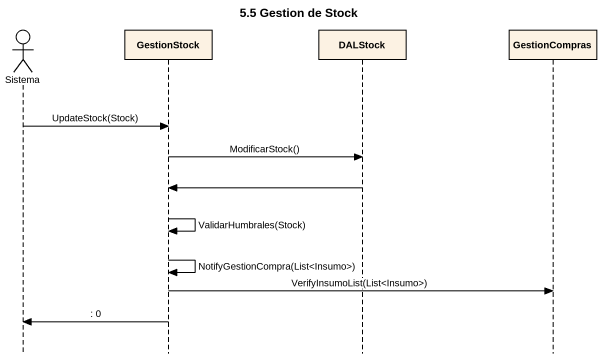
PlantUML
@startuml
title 5.5 Gestion de Stock
hide footbox
actor Sistema
participant GestionStock
participant DALStock
participant GestionCompras

Sistema -> GestionStock : UpdateStock(Stock)
GestionStock -> DALStock : ModificarStock()
DALStock -> GestionStock
GestionStock -> GestionStock : ValidarHumbrales(Stock)
GestionStock -> GestionStock : NotifyGestionCompra(List<Insumo>)
GestionStock -> GestionCompras : VerifyInsumoList(List<Insumo>)
GestionStock -> Sistema : : 0
@enduml
